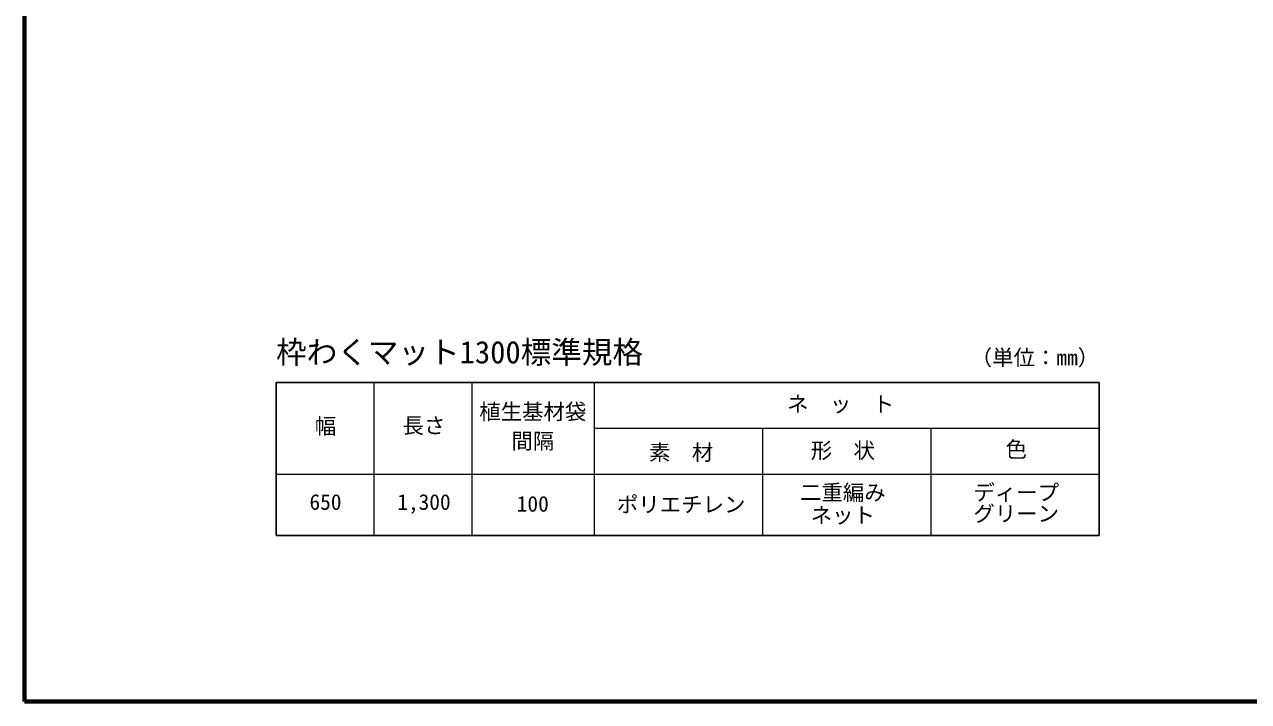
# Model space of a CAD drawing. Units: millimetres, scale not verified. Extents: x 200 to 8200, y 200 to 5825.
# Drawn here: x 200 to 4200, y 200 to 2413 of the extents above; entities that cross this region are included whole.
import ezdxf
from ezdxf.enums import TextEntityAlignment as Align

# ---------------------------------------------------------------- set-up
doc = ezdxf.new("R2010")
doc.units = ezdxf.units.MM
doc.header["$LTSCALE"] = 20
doc.layers.add('C-MTR', color=5, linetype='Continuous')
doc.layers.add('C-MTR-TXT', color=5, linetype='Continuous')
for name, color, linetype, lineweight in [('C-MTR-FRAM', 5, 'Continuous', 25), ('C-MTR-LINE', 5, 'Continuous', 13), ('C-TTL', 1, 'Continuous', 13)]:
    doc.layers.add(name, color=color, linetype=linetype, lineweight=lineweight)
doc.styles.add('ＭＳ ゴシック', font='')
doc.styles.get('ＭＳ ゴシック').set_extended_font_data('MS Gothic')

msp = doc.modelspace()

# ---------------------------------------------------------------- linework, layer by layer
at = {"layer": 'C-MTR-FRAM'}
for p, q in [((1022.12, 1243.03), (3712.12, 1243.03)), ((1022.12, 1243.03), (1022.12, 743.03)), ((3712.12, 1243.03), (3712.12, 743.03)), ((1022.12, 743.03), (3712.12, 743.03))]:
    msp.add_line(p, q, dxfattribs=at)
at = {"layer": 'C-MTR-LINE'}
for p, q in [((1342.12, 1243.03), (1342.12, 743.03)), ((1662.12, 1243.03), (1662.12, 743.03)), ((2062.12, 1243.03), (2062.12, 743.03)), ((2062.12, 1093.03), (3712.12, 1093.03)), ((2612.12, 1093.03), (2612.12, 743.03)), ((3162.12, 1093.03), (3162.12, 743.03)), ((1022.12, 943.03), (3712.12, 943.03))]:
    msp.add_line(p, q, dxfattribs=at)
at = {"layer": 'C-TTL', "color": 2, "lineweight": 70}
msp.add_lwpolyline([(200, 200), (8200, 200), (8200, 5740), (200, 5740)], close=True, dxfattribs=at)

# ---------------------------------------------------------------- texts
at = {"layer": 'C-MTR', "style": 'ＭＳ ゴシック'}
msp.add_text('枠わくマット1300標準規格', height=73.31, dxfattribs=at).set_placement((1022.12, 1283.03), align=Align.BOTTOM_LEFT)
at = {"layer": 'C-MTR-TXT', "style": 'ＭＳ ゴシック'}
for s, p in [('（単位：mm）', (3292.12, 1283.03)), ('ネ\u3000ッ\u3000ト', (2692, 1131.03))]:
    msp.add_text(s, height=51.32, dxfattribs=at).set_placement(p, align=Align.BOTTOM_LEFT)
for s, p in [('植生基材袋', (1861.08, 1106.36)), ('幅', (1183.7, 1059.03)), ('長さ', (1505.45, 1061.03)), ('間隔', (1861.08, 1010.36)), ('素\u3000材', (2345.96, 973.03)), ('形\u3000状', (2874.32, 979.39)), ('色', (3440.83, 983.03)), ('二重編み', (2874.32, 842.03)), ('ディープ', (3440.83, 842.03)), ('650', (1183.7, 811.03)), ('1,300', (1505.45, 811.03)), ('100', (1861.08, 805.03)), ('ポリエチレン', (2345.96, 803.03)), ('グリーン', (3440.83, 773.03)), ('ネット', (2874.32, 768.03))]:
    msp.add_text(s, height=51.32, dxfattribs=at).set_placement(p, align=Align.BOTTOM_CENTER)

doc.saveas('drawing.dxf')
